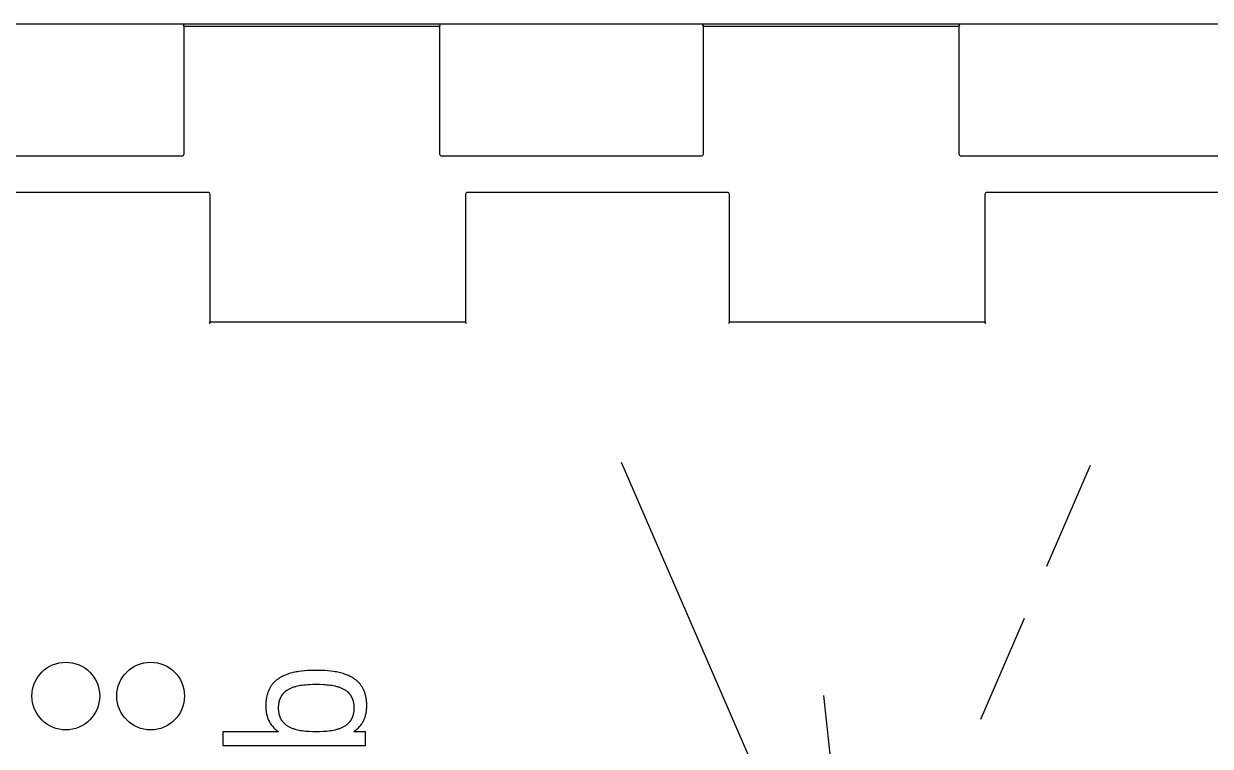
# Model space of a CAD drawing. Extents: x -34 to 366, y 525 to 825.
# Drawn here: x 52.26 to 88.82, y 670.59 to 692.86 of the extents above; entities that cross this region are included whole.
import ezdxf

# ---------------------------------------------------------------- set-up
doc = ezdxf.new("R2010")
doc.units = 0
doc.header["$MEASUREMENT"] = 0
doc.layers.add('CUT', color=30, linetype='CONTINUOUS')
doc.layers.add('ETCH', color=96, linetype='CONTINUOUS')

msp = doc.modelspace()

# ---------------------------------------------------------------- linework, layer by layer
at = {"layer": 'CUT', "color": 0}
for p, q in [((57.181, 692.818), (57.179, 692.801)), ((57.179, 692.801), (57.201, 692.79)), ((57.198, 692.821), (57.181, 692.818)), ((57.209, 692.798), (57.198, 692.821)), ((57.201, 692.79), (57.209, 692.79)), ((57.209, 692.79), (57.209, 692.798)), ((57.209, 688.86), (57.209, 692.79)), ((57.209, 692.79), (65.068, 692.79)), ((65.078, 692.821), (65.068, 692.798)), ((65.068, 692.798), (65.068, 692.79)), ((65.068, 692.79), (65.075, 692.79)), ((65.068, 692.79), (65.068, 688.86)), ((65.075, 692.79), (65.097, 692.801)), ((65.094, 692.818), (65.078, 692.821)), ((65.097, 692.801), (65.094, 692.818)), ((73.181, 692.818), (73.178, 692.801)), ((73.178, 692.801), (73.2, 692.79)), ((73.197, 692.821), (73.181, 692.818)), ((73.208, 692.798), (73.197, 692.821)), ((73.2, 692.79), (73.208, 692.79)), ((73.208, 692.79), (73.208, 692.798)), ((73.208, 688.86), (73.208, 692.79)), ((73.208, 692.79), (81.068, 692.79)), ((81.078, 692.821), (81.068, 692.798)), ((81.068, 692.798), (81.068, 692.79)), ((81.068, 692.79), (81.075, 692.79)), ((81.068, 692.79), (81.068, 688.86)), ((81.075, 692.79), (81.097, 692.801)), ((81.094, 692.818), (81.078, 692.821)), ((81.097, 692.801), (81.094, 692.818)), ((49.138, 688.79), (57.139, 688.79)), ((57.139, 688.79), (57.151, 688.79)), ((57.151, 688.79), (57.188, 688.81)), ((57.188, 688.81), (57.209, 688.848)), ((57.209, 688.848), (57.209, 688.86)), ((65.068, 688.86), (65.068, 688.848)), ((65.068, 688.848), (65.089, 688.81)), ((65.089, 688.81), (65.126, 688.79)), ((65.126, 688.79), (65.138, 688.79)), ((65.138, 688.79), (73.138, 688.79)), ((73.138, 688.79), (73.15, 688.79)), ((73.15, 688.79), (73.187, 688.81)), ((73.187, 688.81), (73.208, 688.848)), ((73.208, 688.848), (73.208, 688.86)), ((81.068, 688.86), (81.068, 688.848)), ((81.068, 688.848), (81.089, 688.81)), ((81.089, 688.81), (81.126, 688.79)), ((81.126, 688.79), (81.139, 688.79)), ((81.139, 688.79), (89.138, 688.79)), ((57.94, 687.659), (49.94, 687.659)), ((57.952, 687.659), (57.94, 687.659)), ((57.989, 687.639), (57.952, 687.659)), ((58.01, 687.602), (57.989, 687.639)), ((58.01, 687.589), (58.01, 687.602)), ((58.01, 683.659), (58.01, 687.589)), ((65.89, 687.639), (65.871, 687.602)), ((65.871, 687.602), (65.871, 687.589)), ((65.871, 687.589), (65.871, 683.659)), ((65.927, 687.659), (65.89, 687.639)), ((65.94, 687.659), (65.927, 687.659)), ((73.94, 687.659), (65.94, 687.659)), ((73.953, 687.659), (73.94, 687.659)), ((73.99, 687.639), (73.953, 687.659)), ((74.011, 687.602), (73.99, 687.639)), ((74.011, 687.589), (74.011, 687.602)), ((74.011, 683.659), (74.011, 687.589)), ((81.89, 687.639), (81.87, 687.602)), ((81.87, 687.602), (81.87, 687.589)), ((81.87, 687.589), (81.87, 683.659)), ((81.928, 687.659), (81.89, 687.639)), ((81.94, 687.659), (81.928, 687.659)), ((89.939, 687.659), (81.94, 687.659)), ((58.002, 683.659), (57.98, 683.65)), ((57.98, 683.65), (57.983, 683.633)), ((57.983, 683.633), (57.999, 683.631)), ((57.999, 683.631), (58.01, 683.652)), ((58.01, 683.659), (58.002, 683.659)), ((65.871, 683.659), (58.01, 683.659)), ((58.01, 683.652), (58.01, 683.659)), ((65.871, 683.659), (65.871, 683.652)), ((65.878, 683.659), (65.871, 683.659)), ((65.871, 683.652), (65.88, 683.631)), ((65.899, 683.65), (65.878, 683.659)), ((65.88, 683.631), (65.896, 683.633)), ((65.896, 683.633), (65.899, 683.65)), ((74.002, 683.659), (73.981, 683.65)), ((73.981, 683.65), (73.983, 683.633)), ((73.983, 683.633), (74, 683.631)), ((74, 683.631), (74.011, 683.652)), ((74.011, 683.659), (74.002, 683.659)), ((81.87, 683.659), (74.011, 683.659)), ((74.011, 683.652), (74.011, 683.659)), ((81.87, 683.659), (81.87, 683.652)), ((81.876, 683.659), (81.87, 683.659)), ((81.87, 683.652), (81.879, 683.631)), ((81.899, 683.65), (81.876, 683.659)), ((81.879, 683.631), (81.896, 683.633)), ((81.896, 683.633), (81.899, 683.65))]:
    msp.add_line(p, q, dxfattribs=at)
at = {"layer": 'ETCH'}
for p, q in [((21.139, 692.861), (133.139, 692.861)), ((74.806, 669.821), (70.676, 679.344)), ((83.785, 676.142), (85.129, 679.26)), ((81.752, 671.426), (83.096, 674.544)), ((59.986, 672.576), (59.971, 672.561)), ((60.001, 672.59), (59.986, 672.576)), ((60.016, 672.603), (60.001, 672.59)), ((60.031, 672.616), (60.016, 672.603)), ((60.046, 672.629), (60.031, 672.616)), ((60.062, 672.641), (60.046, 672.629)), ((60.078, 672.653), (60.062, 672.641)), ((60.094, 672.665), (60.078, 672.653)), ((60.111, 672.676), (60.094, 672.665)), ((60.127, 672.687), (60.111, 672.676)), ((60.144, 672.698), (60.127, 672.687)), ((60.162, 672.709), (60.144, 672.698)), ((60.179, 672.719), (60.162, 672.709)), ((60.197, 672.729), (60.179, 672.719)), ((60.215, 672.738), (60.197, 672.729)), ((60.251, 672.756), (60.215, 672.738)), ((60.288, 672.774), (60.251, 672.756)), ((60.326, 672.79), (60.288, 672.774)), ((60.365, 672.805), (60.326, 672.79)), ((60.405, 672.819), (60.365, 672.805)), ((60.445, 672.832), (60.405, 672.819)), ((60.486, 672.844), (60.445, 672.832)), ((60.527, 672.855), (60.486, 672.844)), ((60.569, 672.865), (60.527, 672.855)), ((60.611, 672.874), (60.569, 672.865)), ((60.654, 672.883), (60.611, 672.874)), ((60.697, 672.89), (60.654, 672.883)), ((60.741, 672.897), (60.697, 672.89)), ((60.829, 672.909), (60.741, 672.897)), ((60.918, 672.918), (60.829, 672.909)), ((61.007, 672.924), (60.918, 672.918)), ((61.097, 672.928), (61.007, 672.924)), ((61.187, 672.931), (61.097, 672.928)), ((61.276, 672.932), (61.187, 672.931)), ((61.366, 672.931), (61.276, 672.932)), ((61.455, 672.928), (61.366, 672.931)), ((61.545, 672.924), (61.455, 672.928)), ((61.635, 672.918), (61.545, 672.924)), ((61.724, 672.909), (61.635, 672.918)), ((61.812, 672.897), (61.724, 672.909)), ((61.855, 672.89), (61.812, 672.897)), ((61.899, 672.883), (61.855, 672.89)), ((61.941, 672.874), (61.899, 672.883)), ((61.984, 672.865), (61.941, 672.874)), ((62.026, 672.855), (61.984, 672.865)), ((62.067, 672.844), (62.026, 672.855)), ((62.108, 672.832), (62.067, 672.844)), ((62.148, 672.819), (62.108, 672.832)), ((62.187, 672.805), (62.148, 672.819)), ((62.226, 672.79), (62.187, 672.805)), ((62.264, 672.774), (62.226, 672.79)), ((62.301, 672.756), (62.264, 672.774)), ((62.338, 672.738), (62.301, 672.756)), ((62.356, 672.729), (62.338, 672.738)), ((62.373, 672.719), (62.356, 672.729)), ((62.391, 672.709), (62.373, 672.719)), ((62.408, 672.698), (62.391, 672.709)), ((62.425, 672.687), (62.408, 672.698)), ((62.442, 672.676), (62.425, 672.687)), ((62.458, 672.665), (62.442, 672.676)), ((62.474, 672.653), (62.458, 672.665)), ((62.49, 672.641), (62.474, 672.653)), ((62.506, 672.629), (62.49, 672.641)), ((62.522, 672.616), (62.506, 672.629)), ((62.537, 672.603), (62.522, 672.616)), ((62.552, 672.59), (62.537, 672.603)), ((62.566, 672.576), (62.552, 672.59)), ((62.581, 672.561), (62.566, 672.576)), ((59.769, 672.203), (59.762, 672.179)), ((59.777, 672.227), (59.769, 672.203)), ((59.785, 672.251), (59.777, 672.227)), ((59.793, 672.274), (59.785, 672.251)), ((59.802, 672.296), (59.793, 672.274)), ((59.812, 672.318), (59.802, 672.296)), ((59.821, 672.34), (59.812, 672.318)), ((59.832, 672.361), (59.821, 672.34)), ((59.842, 672.382), (59.832, 672.361)), ((59.854, 672.402), (59.842, 672.382)), ((59.865, 672.422), (59.854, 672.402)), ((59.877, 672.441), (59.865, 672.422)), ((59.889, 672.46), (59.877, 672.441)), ((59.902, 672.478), (59.889, 672.46)), ((59.915, 672.496), (59.902, 672.478)), ((59.929, 672.513), (59.915, 672.496)), ((59.943, 672.53), (59.929, 672.513)), ((59.957, 672.546), (59.943, 672.53)), ((59.971, 672.561), (59.957, 672.546)), ((60.245, 672.201), (60.252, 672.21)), ((60.252, 672.21), (60.259, 672.218)), ((60.259, 672.218), (60.266, 672.226)), ((60.266, 672.226), (60.273, 672.234)), ((60.273, 672.234), (60.28, 672.242)), ((60.28, 672.242), (60.287, 672.249)), ((60.287, 672.249), (60.295, 672.257)), ((60.295, 672.257), (60.303, 672.264)), ((60.303, 672.264), (60.311, 672.271)), ((60.311, 672.271), (60.319, 672.278)), ((60.319, 672.278), (60.327, 672.285)), ((60.327, 672.285), (60.335, 672.292)), ((60.335, 672.292), (60.343, 672.299)), ((60.343, 672.299), (60.361, 672.311)), ((60.361, 672.311), (60.378, 672.324)), ((60.378, 672.324), (60.396, 672.336)), ((60.396, 672.336), (60.415, 672.347)), ((60.415, 672.347), (60.434, 672.358)), ((60.434, 672.358), (60.454, 672.368)), ((60.454, 672.368), (60.474, 672.378)), ((60.474, 672.378), (60.494, 672.388)), ((60.494, 672.388), (60.515, 672.396)), ((60.515, 672.396), (60.536, 672.405)), ((60.536, 672.405), (60.558, 672.413)), ((60.558, 672.413), (60.58, 672.421)), ((60.58, 672.421), (60.603, 672.428)), ((60.603, 672.428), (60.626, 672.435)), ((60.626, 672.435), (60.649, 672.441)), ((60.649, 672.441), (60.672, 672.447)), ((60.672, 672.447), (60.696, 672.453)), ((60.696, 672.453), (60.745, 672.463)), ((60.745, 672.463), (60.794, 672.472)), ((60.794, 672.472), (60.845, 672.48)), ((60.845, 672.48), (60.897, 672.487)), ((60.897, 672.487), (60.949, 672.492)), ((60.949, 672.492), (61.002, 672.496)), ((61.002, 672.496), (61.056, 672.499)), ((61.056, 672.499), (61.166, 672.504)), ((61.166, 672.504), (61.276, 672.505)), ((61.276, 672.505), (61.387, 672.504)), ((61.387, 672.504), (61.496, 672.499)), ((61.496, 672.499), (61.55, 672.496)), ((61.55, 672.496), (61.603, 672.492)), ((61.603, 672.492), (61.656, 672.487)), ((61.656, 672.487), (61.708, 672.48)), ((61.708, 672.48), (61.758, 672.472)), ((61.758, 672.472), (61.808, 672.463)), ((61.808, 672.463), (61.857, 672.453)), ((61.857, 672.453), (61.88, 672.447)), ((61.88, 672.447), (61.904, 672.441)), ((61.904, 672.441), (61.927, 672.435)), ((61.927, 672.435), (61.95, 672.428)), ((61.95, 672.428), (61.972, 672.421)), ((61.972, 672.421), (61.994, 672.413)), ((61.994, 672.413), (62.016, 672.405)), ((62.016, 672.405), (62.037, 672.396)), ((62.037, 672.396), (62.058, 672.388)), ((62.058, 672.388), (62.079, 672.378)), ((62.079, 672.378), (62.099, 672.368)), ((62.099, 672.368), (62.118, 672.358)), ((62.118, 672.358), (62.137, 672.347)), ((62.137, 672.347), (62.156, 672.336)), ((62.156, 672.336), (62.174, 672.324)), ((62.174, 672.324), (62.192, 672.311)), ((62.192, 672.311), (62.209, 672.299)), ((62.209, 672.299), (62.217, 672.292)), ((62.217, 672.292), (62.226, 672.285)), ((62.226, 672.285), (62.234, 672.278)), ((62.234, 672.278), (62.242, 672.271)), ((62.242, 672.271), (62.25, 672.264)), ((62.25, 672.264), (62.257, 672.257)), ((62.257, 672.257), (62.265, 672.249)), ((62.265, 672.249), (62.272, 672.242)), ((62.272, 672.242), (62.28, 672.234)), ((62.28, 672.234), (62.287, 672.226)), ((62.287, 672.226), (62.294, 672.218)), ((62.294, 672.218), (62.301, 672.21)), ((62.301, 672.21), (62.307, 672.201)), ((62.596, 672.546), (62.581, 672.561)), ((62.61, 672.53), (62.596, 672.546)), ((62.624, 672.513), (62.61, 672.53)), ((62.637, 672.496), (62.624, 672.513)), ((62.65, 672.478), (62.637, 672.496)), ((62.663, 672.46), (62.65, 672.478)), ((62.675, 672.441), (62.663, 672.46)), ((62.687, 672.422), (62.675, 672.441)), ((62.699, 672.402), (62.687, 672.422)), ((62.71, 672.382), (62.699, 672.402)), ((62.721, 672.361), (62.71, 672.382)), ((62.731, 672.34), (62.721, 672.361)), ((62.741, 672.318), (62.731, 672.34)), ((62.75, 672.296), (62.741, 672.318)), ((62.759, 672.274), (62.75, 672.296)), ((62.768, 672.251), (62.759, 672.274)), ((62.776, 672.227), (62.768, 672.251)), ((62.783, 672.203), (62.776, 672.227)), ((62.79, 672.179), (62.783, 672.203)), ((59.722, 671.92), (59.721, 671.892)), ((59.721, 671.892), (59.721, 671.865)), ((59.721, 671.865), (59.722, 671.805)), ((59.724, 671.947), (59.722, 671.92)), ((59.726, 671.974), (59.724, 671.947)), ((59.728, 672.001), (59.726, 671.974)), ((59.732, 672.027), (59.728, 672.001)), ((59.735, 672.053), (59.732, 672.027)), ((59.74, 672.079), (59.735, 672.053)), ((59.745, 672.105), (59.74, 672.079)), ((59.75, 672.13), (59.745, 672.105)), ((59.756, 672.155), (59.75, 672.13)), ((59.762, 672.179), (59.756, 672.155)), ((60.117, 671.834), (60.12, 671.861)), ((60.12, 671.861), (60.122, 671.888)), ((60.122, 671.888), (60.126, 671.915)), ((60.126, 671.915), (60.13, 671.94)), ((60.13, 671.94), (60.136, 671.965)), ((60.136, 671.965), (60.138, 671.977)), ((60.138, 671.977), (60.141, 671.989)), ((60.141, 671.989), (60.145, 672.001)), ((60.145, 672.001), (60.148, 672.013)), ((60.148, 672.013), (60.152, 672.024)), ((60.152, 672.024), (60.155, 672.035)), ((60.155, 672.035), (60.159, 672.046)), ((60.159, 672.046), (60.163, 672.057)), ((60.163, 672.057), (60.168, 672.068)), ((60.168, 672.068), (60.172, 672.079)), ((60.172, 672.079), (60.177, 672.089)), ((60.177, 672.089), (60.182, 672.099)), ((60.182, 672.099), (60.187, 672.109)), ((60.187, 672.109), (60.192, 672.119)), ((60.192, 672.119), (60.197, 672.129)), ((60.197, 672.129), (60.202, 672.139)), ((60.202, 672.139), (60.208, 672.148)), ((60.208, 672.148), (60.214, 672.157)), ((60.214, 672.157), (60.22, 672.166)), ((60.22, 672.166), (60.226, 672.175)), ((60.226, 672.175), (60.232, 672.184)), ((60.232, 672.184), (60.239, 672.193)), ((60.239, 672.193), (60.245, 672.201)), ((62.307, 672.201), (62.314, 672.193)), ((62.314, 672.193), (62.32, 672.184)), ((62.32, 672.184), (62.327, 672.175)), ((62.327, 672.175), (62.333, 672.166)), ((62.333, 672.166), (62.339, 672.157)), ((62.339, 672.157), (62.344, 672.148)), ((62.344, 672.148), (62.35, 672.139)), ((62.35, 672.139), (62.356, 672.129)), ((62.356, 672.129), (62.361, 672.119)), ((62.361, 672.119), (62.366, 672.109)), ((62.366, 672.109), (62.371, 672.099)), ((62.371, 672.099), (62.376, 672.089)), ((62.376, 672.089), (62.38, 672.079)), ((62.38, 672.079), (62.385, 672.068)), ((62.385, 672.068), (62.389, 672.057)), ((62.389, 672.057), (62.393, 672.046)), ((62.393, 672.046), (62.397, 672.035)), ((62.397, 672.035), (62.401, 672.024)), ((62.401, 672.024), (62.405, 672.013)), ((62.405, 672.013), (62.408, 672.001)), ((62.408, 672.001), (62.411, 671.989)), ((62.411, 671.989), (62.414, 671.977)), ((62.414, 671.977), (62.417, 671.965)), ((62.417, 671.965), (62.422, 671.94)), ((62.422, 671.94), (62.427, 671.915)), ((62.427, 671.915), (62.43, 671.888)), ((62.43, 671.888), (62.433, 671.861)), ((62.433, 671.861), (62.435, 671.834)), ((62.797, 672.155), (62.79, 672.179)), ((62.802, 672.13), (62.797, 672.155)), ((62.808, 672.105), (62.802, 672.13)), ((62.813, 672.079), (62.808, 672.105)), ((62.817, 672.053), (62.813, 672.079)), ((62.821, 672.027), (62.817, 672.053)), ((62.824, 672.001), (62.821, 672.027)), ((62.827, 671.974), (62.824, 672.001)), ((62.829, 671.947), (62.827, 671.974)), ((62.831, 671.92), (62.829, 671.947)), ((62.831, 671.892), (62.831, 671.92)), ((62.832, 671.865), (62.831, 671.892)), ((62.831, 671.805), (62.832, 671.865)), ((77.576, 666.009), (76.917, 672.157)), ((59.722, 671.805), (59.723, 671.776)), ((59.723, 671.776), (59.725, 671.747)), ((59.725, 671.747), (59.727, 671.718)), ((59.727, 671.718), (59.73, 671.69)), ((59.73, 671.69), (59.733, 671.662)), ((59.733, 671.662), (59.737, 671.634)), ((59.737, 671.634), (59.742, 671.607)), ((59.742, 671.607), (59.748, 671.579)), ((59.748, 671.579), (59.754, 671.553)), ((59.754, 671.553), (59.761, 671.526)), ((59.761, 671.526), (59.769, 671.499)), ((59.769, 671.499), (59.777, 671.473)), ((59.777, 671.473), (59.787, 671.447)), ((60.116, 671.805), (60.117, 671.834)), ((60.116, 671.776), (60.116, 671.805)), ((60.116, 671.746), (60.116, 671.776)), ((60.117, 671.718), (60.116, 671.746)), ((60.12, 671.69), (60.117, 671.718)), ((60.122, 671.663), (60.12, 671.69)), ((60.126, 671.637), (60.122, 671.663)), ((60.13, 671.611), (60.126, 671.637)), ((60.136, 671.586), (60.13, 671.611)), ((60.138, 671.574), (60.136, 671.586)), ((60.141, 671.562), (60.138, 671.574)), ((60.145, 671.55), (60.141, 671.562)), ((60.148, 671.539), (60.145, 671.55)), ((60.152, 671.527), (60.148, 671.539)), ((60.155, 671.516), (60.152, 671.527)), ((60.159, 671.505), (60.155, 671.516)), ((60.163, 671.494), (60.159, 671.505)), ((60.168, 671.483), (60.163, 671.494)), ((60.172, 671.472), (60.168, 671.483)), ((60.177, 671.462), (60.172, 671.472)), ((62.38, 671.472), (62.376, 671.462)), ((62.385, 671.483), (62.38, 671.472)), ((62.389, 671.494), (62.385, 671.483)), ((62.393, 671.505), (62.389, 671.494)), ((62.397, 671.516), (62.393, 671.505)), ((62.401, 671.527), (62.397, 671.516)), ((62.405, 671.539), (62.401, 671.527)), ((62.408, 671.55), (62.405, 671.539)), ((62.411, 671.562), (62.408, 671.55)), ((62.414, 671.574), (62.411, 671.562)), ((62.417, 671.586), (62.414, 671.574)), ((62.422, 671.611), (62.417, 671.586)), ((62.427, 671.637), (62.422, 671.611)), ((62.43, 671.663), (62.427, 671.637)), ((62.433, 671.69), (62.43, 671.663)), ((62.435, 671.718), (62.433, 671.69)), ((62.435, 671.834), (62.436, 671.805)), ((62.436, 671.746), (62.435, 671.718)), ((62.436, 671.805), (62.437, 671.776)), ((62.437, 671.776), (62.436, 671.746)), ((62.762, 671.447), (62.772, 671.473)), ((62.772, 671.473), (62.781, 671.499)), ((62.781, 671.499), (62.789, 671.526)), ((62.789, 671.526), (62.797, 671.553)), ((62.797, 671.553), (62.803, 671.579)), ((62.803, 671.579), (62.809, 671.607)), ((62.809, 671.607), (62.814, 671.634)), ((62.814, 671.634), (62.819, 671.662)), ((62.819, 671.662), (62.822, 671.69)), ((62.822, 671.69), (62.825, 671.718)), ((62.825, 671.718), (62.828, 671.747)), ((62.828, 671.747), (62.829, 671.776)), ((62.829, 671.776), (62.831, 671.805)), ((59.787, 671.447), (59.797, 671.422)), ((59.797, 671.422), (59.808, 671.396)), ((59.808, 671.396), (59.821, 671.371)), ((59.821, 671.371), (59.827, 671.358)), ((59.827, 671.358), (59.834, 671.346)), ((59.834, 671.346), (59.841, 671.334)), ((59.841, 671.334), (59.848, 671.321)), ((59.848, 671.321), (59.856, 671.309)), ((59.856, 671.309), (59.864, 671.297)), ((59.864, 671.297), (59.872, 671.285)), ((59.872, 671.285), (59.88, 671.272)), ((59.88, 671.272), (59.897, 671.248)), ((59.897, 671.248), (59.916, 671.225)), ((59.916, 671.225), (59.936, 671.201)), ((59.936, 671.201), (59.957, 671.177)), ((59.957, 671.177), (59.979, 671.154)), ((59.979, 671.154), (60.003, 671.131)), ((60.003, 671.131), (60.027, 671.108)), ((60.027, 671.108), (60.053, 671.086)), ((60.182, 671.452), (60.177, 671.462)), ((60.187, 671.442), (60.182, 671.452)), ((60.192, 671.432), (60.187, 671.442)), ((60.197, 671.422), (60.192, 671.432)), ((60.202, 671.412), (60.197, 671.422)), ((60.208, 671.403), (60.202, 671.412)), ((60.214, 671.393), (60.208, 671.403)), ((60.22, 671.384), (60.214, 671.393)), ((60.226, 671.375), (60.22, 671.384)), ((60.232, 671.366), (60.226, 671.375)), ((60.239, 671.358), (60.232, 671.366)), ((60.245, 671.349), (60.239, 671.358)), ((60.252, 671.341), (60.245, 671.349)), ((60.259, 671.332), (60.252, 671.341)), ((60.266, 671.324), (60.259, 671.332)), ((60.273, 671.316), (60.266, 671.324)), ((60.28, 671.308), (60.273, 671.316)), ((60.287, 671.301), (60.28, 671.308)), ((60.295, 671.293), (60.287, 671.301)), ((60.303, 671.286), (60.295, 671.293)), ((60.311, 671.279), (60.303, 671.286)), ((60.319, 671.271), (60.311, 671.279)), ((60.327, 671.264), (60.319, 671.271)), ((60.335, 671.258), (60.327, 671.264)), ((60.343, 671.251), (60.335, 671.258)), ((60.361, 671.238), (60.343, 671.251)), ((60.378, 671.225), (60.361, 671.238)), ((60.396, 671.213), (60.378, 671.225)), ((60.415, 671.202), (60.396, 671.213)), ((60.434, 671.191), (60.415, 671.202)), ((60.454, 671.18), (60.434, 671.191)), ((60.474, 671.17), (60.454, 671.18)), ((60.494, 671.161), (60.474, 671.17)), ((60.515, 671.152), (60.494, 671.161)), ((60.536, 671.143), (60.515, 671.152)), ((60.558, 671.135), (60.536, 671.143)), ((60.58, 671.127), (60.558, 671.135)), ((60.603, 671.12), (60.58, 671.127)), ((60.626, 671.113), (60.603, 671.12)), ((60.649, 671.106), (60.626, 671.113)), ((61.927, 671.113), (61.904, 671.106)), ((61.95, 671.12), (61.927, 671.113)), ((61.972, 671.127), (61.95, 671.12)), ((61.994, 671.135), (61.972, 671.127)), ((62.016, 671.143), (61.994, 671.135)), ((62.037, 671.152), (62.016, 671.143)), ((62.058, 671.161), (62.037, 671.152)), ((62.079, 671.17), (62.058, 671.161)), ((62.099, 671.18), (62.079, 671.17)), ((62.118, 671.191), (62.099, 671.18)), ((62.137, 671.202), (62.118, 671.191)), ((62.156, 671.213), (62.137, 671.202)), ((62.174, 671.225), (62.156, 671.213)), ((62.192, 671.238), (62.174, 671.225)), ((62.209, 671.251), (62.192, 671.238)), ((62.217, 671.258), (62.209, 671.251)), ((62.226, 671.264), (62.217, 671.258)), ((62.234, 671.271), (62.226, 671.264)), ((62.242, 671.279), (62.234, 671.271)), ((62.25, 671.286), (62.242, 671.279)), ((62.257, 671.293), (62.25, 671.286)), ((62.265, 671.301), (62.257, 671.293)), ((62.272, 671.308), (62.265, 671.301)), ((62.28, 671.316), (62.272, 671.308)), ((62.287, 671.324), (62.28, 671.316)), ((62.294, 671.332), (62.287, 671.324)), ((62.301, 671.341), (62.294, 671.332)), ((62.307, 671.349), (62.301, 671.341)), ((62.314, 671.358), (62.307, 671.349)), ((62.32, 671.366), (62.314, 671.358)), ((62.327, 671.375), (62.32, 671.366)), ((62.333, 671.384), (62.327, 671.375)), ((62.339, 671.393), (62.333, 671.384)), ((62.344, 671.403), (62.339, 671.393)), ((62.35, 671.412), (62.344, 671.403)), ((62.356, 671.422), (62.35, 671.412)), ((62.361, 671.432), (62.356, 671.422)), ((62.366, 671.442), (62.361, 671.432)), ((62.371, 671.452), (62.366, 671.442)), ((62.376, 671.462), (62.371, 671.452)), ((62.488, 671.086), (62.515, 671.108)), ((62.515, 671.108), (62.54, 671.131)), ((62.54, 671.131), (62.564, 671.154)), ((62.564, 671.154), (62.587, 671.177)), ((62.587, 671.177), (62.608, 671.201)), ((62.608, 671.201), (62.629, 671.225)), ((62.629, 671.225), (62.648, 671.248)), ((62.648, 671.248), (62.666, 671.272)), ((62.666, 671.272), (62.683, 671.297)), ((62.683, 671.297), (62.691, 671.309)), ((62.691, 671.309), (62.699, 671.321)), ((62.699, 671.321), (62.706, 671.334)), ((62.706, 671.334), (62.713, 671.346)), ((62.713, 671.346), (62.72, 671.358)), ((62.72, 671.358), (62.727, 671.371)), ((62.727, 671.371), (62.74, 671.396)), ((62.74, 671.396), (62.751, 671.422)), ((62.751, 671.422), (62.762, 671.447)), ((60.11, 671.041), (58.4, 671.041)), ((58.4, 671.041), (58.4, 670.614)), ((60.053, 671.086), (60.081, 671.063)), ((60.081, 671.063), (60.11, 671.041)), ((60.672, 671.1), (60.649, 671.106)), ((60.696, 671.094), (60.672, 671.1)), ((60.745, 671.084), (60.696, 671.094)), ((60.794, 671.074), (60.745, 671.084)), ((60.845, 671.066), (60.794, 671.074)), ((60.897, 671.06), (60.845, 671.066)), ((60.949, 671.054), (60.897, 671.06)), ((61.002, 671.05), (60.949, 671.054)), ((61.056, 671.046), (61.002, 671.05)), ((61.166, 671.042), (61.056, 671.046)), ((61.276, 671.041), (61.166, 671.042)), ((61.387, 671.042), (61.276, 671.041)), ((61.496, 671.046), (61.387, 671.042)), ((61.55, 671.05), (61.496, 671.046)), ((61.603, 671.054), (61.55, 671.05)), ((61.656, 671.06), (61.603, 671.054)), ((61.708, 671.066), (61.656, 671.06)), ((61.758, 671.074), (61.708, 671.066)), ((61.808, 671.084), (61.758, 671.074)), ((61.857, 671.094), (61.808, 671.084)), ((61.88, 671.1), (61.857, 671.094)), ((61.904, 671.106), (61.88, 671.1)), ((62.431, 671.041), (62.46, 671.063)), ((62.795, 671.041), (62.431, 671.041)), ((62.46, 671.063), (62.488, 671.086)), ((62.795, 670.614), (62.795, 671.041)), ((58.4, 670.614), (62.795, 670.614))]:
    msp.add_line(p, q, dxfattribs=at)
for centre in [(53.561, 672.142), (56.173, 672.142)]:
    msp.add_circle(centre, 1.043, dxfattribs=at)

doc.saveas('drawing.dxf')
